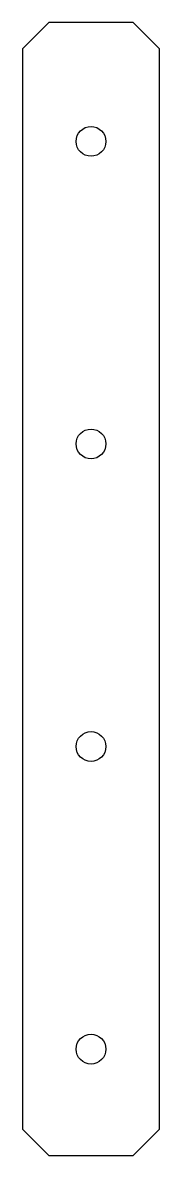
# Model space of a CAD drawing. Header units: millimetres. Extents: x -7.9 to -1, y 1 to 58.1.
import ezdxf

# ---------------------------------------------------------------- set-up
doc = ezdxf.new("R2010")
doc.units = ezdxf.units.MM

msp = doc.modelspace()

# ---------------------------------------------------------------- linework, layer by layer
msp.add_lwpolyline([(-6.566, 58.05), (-7.89, 56.726), (-7.89, 2.324), (-6.566, 1), (-2.324, 1), (-1, 2.324), (-1, 56.726), (-2.324, 58.05)], close=True)
for centre in [(-4.445, 52.07), (-4.445, 36.83), (-4.445, 21.59), (-4.445, 6.35)]:
    msp.add_circle(centre, 0.75)

doc.saveas('drawing.dxf')
